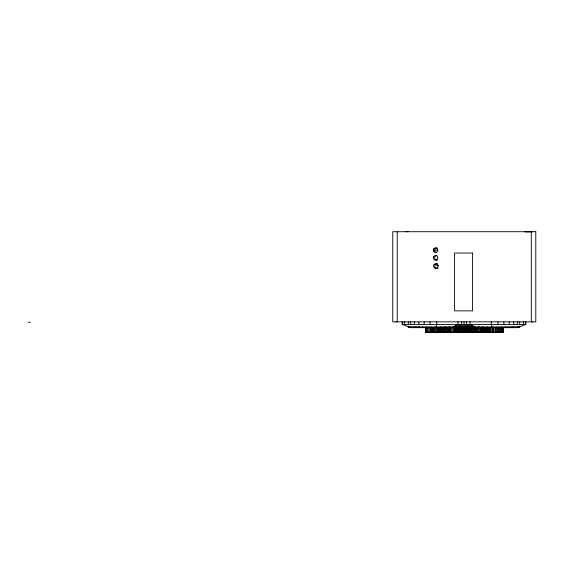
<?xml version="1.0" encoding="UTF-8"?>
<svg xmlns="http://www.w3.org/2000/svg" width="564" height="564" viewBox="0 0 564 564"><rect width="100%" height="100%" fill="white"/><g stroke="black" fill="none" stroke-linecap="round" stroke-linejoin="round"><path stroke-width="0.85" d="M435.852 327.663L436.783 324.462L436.783 321.847M451.447 327.663L458.053 324.462L465.582 327.719L459.928 327.719C461.197 329.545 465.159 330.913 465.582 327.719L465.229 326.93L470.009 324.462L476.615 327.663M465.892 326.88L465.229 326.93L465.229 327.663L474.084 326.775L472.343 326.81M462.191 329.355L466.724 328.946L468.134 327.719L466.929 327.719L464.694 329.602L463.093 329.602M496.172 327.663L496.806 326.93M467.789 327.712L466.978 328.565L460.816 328.565M461.613 321.847L461.613 324.462L464.031 326.93L466.449 324.462L466.449 321.847M440.35 327.663L441.097 326.93M466.978 328.565C466.167 329.799 461.472 330.363 460.266 327.712M474.084 326.775L465.229 327.663L470.009 324.462L470.009 321.847M500.261 327.663L501.502 326.93M461.133 327.719L463.368 329.602L466.724 328.946M402.202 321.847L402.202 324.462L410.959 327.663L517.103 327.663L525.859 324.462L525.859 321.847M464.031 326.93L470.009 324.462M448.274 327.663L450.065 326.93L446.892 327.663M503.976 327.663L505.767 326.93M443.776 327.663L445.8 326.93L442.014 327.663L442.049 332.288M507.149 327.663L509.412 326.93M474.134 327.663L471.504 326.93L465.229 327.663L472.181 325.696L470.637 325.971M453.928 327.663L456.558 326.93L462.832 327.663L462.832 326.93L458.053 324.462L458.053 321.847M509.637 327.663L512.26 326.93M511.414 327.663L514.255 326.93M514.713 327.663L517.653 326.93M516.638 327.663L519.62 326.93M465.786 326.93L462.276 326.93L463.009 328.946L464.391 329.602L464.031 329.602M467.401 328.163L467.789 328.072M472.054 326.683L473.816 326.626L465.229 327.663L472.724 326.006L471.018 326.225M467.302 327.663L471.504 326.93L466.343 327.663M465.229 327.663L473.266 326.316L471.631 326.443M466.202 328.671L467.02 328.53M467.598 327.938L467.972 327.888M524.746 231.719L532.684 231.719M467.986 326.88L470.602 326.838M395.872 321.847L397.246 321.825L397.246 231.719M408.012 231.712L405.946 231.712M460.576 328.396L461.592 328.396M461.338 328.946L465.046 328.946M526.438 231.719L531.309 231.804M433.638 250.204L438.016 250.204M28.2 322.27L30.4 322.27M402.202 324.462L525.859 324.462M407.962 326.93L456.558 326.93L461.719 327.663M467.753 326.93L520.1 326.93M463.009 328.946L464.031 329.355M464.722 329.355L465.871 329.355M425.686 332.288L425.686 327.663L425.616 332.288L503.405 332.288L503.391 327.663M462.72 328.396L467.486 328.396M464.729 329.355L465.335 329.355M464.969 329.602L463.326 329.355M474 326.93L467.817 326.901M532.684 321.847L531.309 321.825L531.309 231.719M458.053 324.462L462.832 327.663L453.978 326.775L455.613 326.796M456.008 326.683L454.246 326.626L462.832 327.663L455.881 325.696L457.425 325.971M525.176 231.719L526.438 231.804M456.431 326.443L454.788 326.316L462.832 327.663L453.978 326.775M462.17 326.88L464.031 327.719L462.276 326.93M457.044 326.225L455.338 326.006L462.832 327.663M460.76 327.663L456.558 326.93L460.027 327.663M461.289 326.655L462.832 326.93M437.481 248.005C434.576 246.933 433.335 251.946 436.332 252.439M408.442 326.93L411.424 327.663M408.978 326.93L411.946 327.663M410.409 326.93L413.349 327.663M413.807 326.93L416.648 327.663M418.284 326.93L420.913 327.663L418.65 326.93M415.802 326.93L418.425 327.663M482.262 326.93L484.286 327.663M479.788 327.663L477.997 326.93L481.17 327.663L481.226 332.288M422.295 326.93L424.086 327.663M435.288 264.389L438.524 265.771M426.56 326.93L427.801 327.663M486.965 326.93L487.705 327.663M431.256 326.93L431.89 327.663M492.21 327.663L491.279 324.462L491.279 321.847M525.359 321.847L525.359 324.462M523.314 321.847L523.314 324.462M519.733 321.847L519.733 324.462M517.322 321.847L517.322 324.462M513.762 321.847L513.762 324.462M509.214 321.847L509.214 324.462M503.892 321.847L503.892 324.462M503.102 327.663L503.102 332.288M502.644 327.663L502.644 332.288M502.27 327.663L502.27 332.288M501.847 327.663L501.84 332.288M501.777 327.663L501.777 332.288M501.403 327.663L501.403 332.288M500.769 327.663L500.769 332.288M499.944 327.663L499.944 332.288M498.978 327.663L498.978 332.288M498.026 321.847L498.026 324.462M498.033 327.663L498.033 332.288M497.236 327.663L497.236 332.288M496.221 327.663L496.221 332.288M495.354 327.663L495.354 332.288M494.022 327.663L494.022 332.288M493.204 327.663L493.126 332.288M492.943 327.663L492.915 332.288M492.478 327.663L492.478 332.288M491.195 327.663L491.195 332.288M490.518 327.663L490.518 332.288M490.01 327.663L490.01 332.288M489.178 327.663L489.178 332.288M488.614 327.663L488.614 332.288M488.241 327.663L488.241 332.288M487.902 327.663L487.902 332.288M487.564 327.663L487.564 332.288M487.084 327.663L487.084 332.288M486.542 327.663L486.542 332.288M486.337 327.663L486.337 332.288M486.21 327.663L486.21 332.288M486.062 327.663L486.062 332.288M485.808 327.663L485.787 332.288M485.611 327.663L485.583 332.288M485.343 327.663L485.343 332.288M484.864 327.663L484.864 332.288M484.307 327.663L484.342 332.288M484.116 327.663L484.116 332.288M483.637 327.663L483.637 332.288M483.277 327.663L483.277 332.288M482.833 327.663L482.833 332.288M481.804 327.663L481.804 332.288M481.508 327.663L481.571 332.288M481.444 327.663L481.444 332.288M481.05 327.663L481.05 332.288M480.979 327.663L480.979 332.288M480.662 327.663L480.662 332.288M479.802 327.663L479.802 332.288M478.773 327.663L478.773 332.288M477.757 327.663L477.757 332.288M476.827 327.663L476.827 332.288M476.002 327.663L476.002 332.288M475.233 327.663L475.233 332.288M474.479 327.663L474.479 332.288M473.45 327.663L473.45 332.288M472.646 327.663L472.646 332.288M472.343 327.663L472.343 332.288M472.244 327.663L472.244 332.288M472.16 327.663L472.103 332.288M471.899 327.663L471.899 332.288M471.723 327.663L471.723 332.288M471.433 327.663L471.433 332.288M470.926 327.663L470.926 332.288M470.362 327.663L470.362 332.288M469.904 327.663L469.904 332.288M469.53 327.663L469.53 332.288M469.22 327.663L469.22 332.288M468.938 327.663L468.938 332.288M468.754 327.663L468.719 332.288M468.134 327.663L468.134 332.288M467.718 327.663L467.718 332.288M467.549 327.663L467.549 332.288M467.45 327.663L467.415 332.288M467.26 328.431L467.26 332.288M466.936 328.431L466.936 332.288M466.477 328.431L466.477 332.288M465.885 329.2L465.885 332.288M465.173 329.2L465.173 332.288M464.369 329.2L464.369 332.288M464.235 329.975L464.257 332.288M464.179 329.975L464.179 332.288M464.031 321.847L464.031 329.686M464.073 329.975L464.073 332.288M463.728 329.2L463.728 332.288M463.495 329.2L463.495 332.288M462.966 329.2L462.966 332.288M462.17 328.431L462.17 332.288M461.133 328.431L461.133 332.288M460.548 327.663L460.548 332.288M459.921 327.663L459.921 332.288M459.237 327.663L459.237 332.288M458.673 327.663L458.673 332.288M457.961 327.663L457.961 332.288M457.672 327.663L457.672 332.288M457.312 327.663L457.312 332.288M456.812 327.663L456.812 332.288M456.354 327.663L456.354 332.288M455.945 327.663L455.945 332.288M455.782 327.663L455.782 332.288M455.578 327.663L455.578 332.288M455.402 327.663L455.402 332.288M455.289 327.663L455.324 332.288M455.155 327.663L455.261 332.288M455.113 327.663L455.077 332.288M454.253 327.663L454.253 332.288M453.336 327.663L453.336 332.288M452.095 327.663L452.095 332.288M451.038 327.663L451.038 332.288M450.46 327.663L450.46 332.288M450.396 327.663L450.453 332.288M450.284 327.663L450.284 332.288M450.142 327.663L450.142 332.288M449.987 327.663L449.987 332.288M449.825 327.663L449.825 332.288M449.677 327.663L449.677 332.288M449.564 332.288L449.564 327.663L449.452 332.288M449.254 327.663L449.254 332.288M449.007 327.663L449.007 332.288M448.641 327.663L448.641 332.288M448.133 327.663L448.133 332.288M447.478 327.663L447.478 332.288M446.505 327.663L446.505 332.288M445.567 327.663L445.567 332.288M444.686 327.663L444.686 332.288M443.903 327.663L443.903 332.288M443.248 327.663L443.248 332.288M442.768 327.663L442.768 332.288M442.571 327.663L442.571 332.288M441.365 327.663L441.365 332.288M440.611 327.663L440.611 332.288M439.878 327.663L439.878 332.288M439.257 327.663L439.257 332.288M438.834 327.663L438.834 332.288M438.552 327.663L438.524 332.288M438.439 327.663L438.439 332.288M437.988 327.663L437.988 332.288M437.241 327.663L437.241 332.288M436.282 327.663L436.282 332.288M435.168 327.663L435.168 332.288M434.28 327.663L434.28 332.288M433.371 327.663L433.371 332.288M432.489 327.663L432.489 332.288M431.686 327.663L431.686 332.288M431.016 327.663L431.016 332.288M430.536 327.663L430.536 332.288M430.036 321.847L430.036 324.462M429.253 327.663L429.253 332.288M428.104 327.663L428.104 332.288M427.117 327.663L427.117 332.288M426.342 327.663L426.342 332.288M425.912 327.663L425.912 332.288M425.827 327.663L425.827 332.288M424.17 321.847L424.17 324.462M418.848 321.847L418.848 324.462M414.3 321.847L414.3 324.462M410.74 321.847L410.74 324.462M408.322 321.847L408.322 324.462M404.748 321.847L404.748 324.462M402.696 321.847L402.696 324.462M437.424 260.06A2.312 2.221 90 0 1 434.647 258.129A2.312 2.221 90 0 1 436.846 255.52M437.058 268.372A2.312 2.221 90 0 1 434.858 265.757A2.312 2.221 90 0 1 437.636 263.825M438.172 268.062A2.312 2.221 90 0 1 437.636 268.288M535.8 231.719L392.755 231.719L392.755 321.847L535.8 321.847L535.8 231.719M472.526 253.046L454.57 253.046L454.57 310.849L472.526 310.849L472.526 253.046M489.481 332.288L489.489 327.663L489.404 332.288M485.935 332.288L485.956 327.663L485.935 332.288M468.578 332.288L468.578 327.663L468.522 332.288M458.363 332.288L458.363 327.663L458.313 332.288M433.653 248.907A2.312 2.221 90 0 0 435.359 252.503A2.312 2.221 90 0 0 437.495 249.175A2.312 2.221 90 0 0 433.653 248.907M433.66 256.676A2.312 2.221 90 0 0 435.591 260.138A2.312 2.221 90 0 0 437.516 256.676A2.312 2.221 90 0 0 433.66 256.676M433.871 264.904A2.312 2.221 90 0 0 435.796 268.372A2.312 2.221 90 0 0 437.727 264.904A2.312 2.221 90 0 0 433.871 264.904"/></g></svg>
